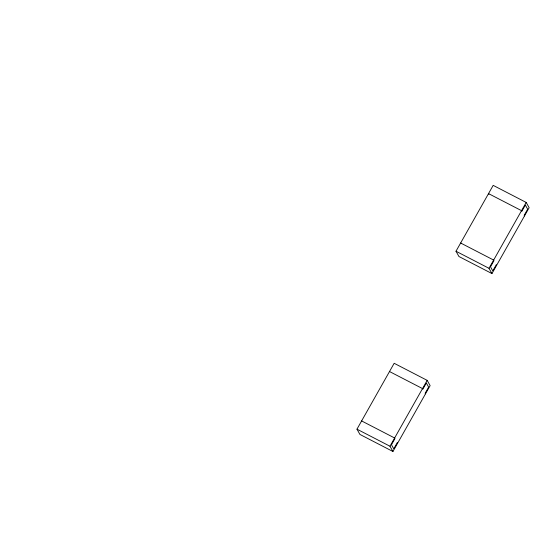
<?xml version="1.0" encoding="UTF-8"?>
<svg xmlns="http://www.w3.org/2000/svg" width="557" height="557" viewBox="0 0 557 557"><rect width="100%" height="100%" fill="white"/><g stroke="black" fill="none" stroke-linecap="round" stroke-linejoin="round"><path stroke-width="0.84" d="M455.988 251.242L493.182 185.37L526.191 202.435L529.15 207.698L491.956 273.571L458.94 256.505L455.988 251.242L488.997 268.3L491.956 273.571M356.967 429.168L394.161 363.296L427.17 380.361L430.129 385.625L392.936 451.497L359.919 434.432L356.967 429.168L389.977 446.227L392.936 451.497M488.997 268.3L526.191 202.435M389.977 446.227L427.17 380.361M389.51 371.533L422.526 388.591L422.854 389.176L426.342 383L428.639 387.101L425.151 393.277L425.478 393.862M361.611 420.932L394.628 437.997L394.955 438.582L391.467 444.758L393.771 448.851L397.252 442.676L397.587 443.261M524.499 215.935L524.172 215.35L527.66 209.174L525.362 205.08L521.874 211.249L521.547 210.664L488.531 193.606L488.858 194.191M496.607 265.334L496.28 264.749L492.792 270.925L490.494 266.831L493.975 260.655L493.648 260.07L460.632 243.005L460.966 243.59"/></g></svg>
